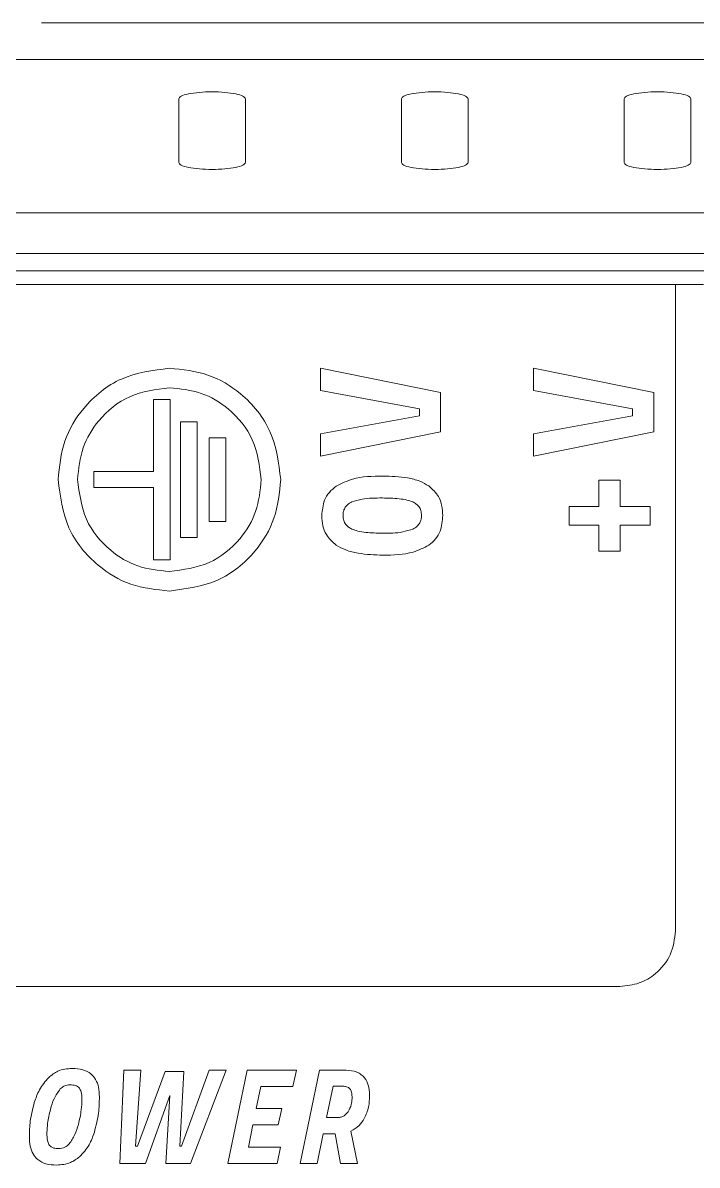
# Model space of a CAD drawing. Header units: millimetres. Extents: x 32696 to 36207, y 16706 to 17911.
# Drawn here: x 34756.67 to 34785.28, y 17543.55 to 17592.01 of the extents above; entities that cross this region are included whole.
import ezdxf

# ---------------------------------------------------------------- set-up
doc = ezdxf.new("R2010")
doc.units = ezdxf.units.MM
doc.header["$LTSCALE"] = 0.1
doc.layers.get('0').update_dxf_attribs({"lineweight": 20})

# ---------------------------------------------------------------- blocks, each defined once
blk = doc.blocks.new('CLP-XP352')
at = {"lineweight": 9}
for p, q in [((35078.924, 17413.414), (35024.794, 17413.414)), ((35079.728, 17412.757), (35023.989, 17412.757)), ((35027.259, 17410.906), (35027.259, 17412.05)), ((35028.459, 17412.05), (35028.459, 17410.906)), ((35031.259, 17410.906), (35031.259, 17412.05)), ((35032.459, 17412.05), (35032.459, 17410.906)), ((35035.259, 17410.906), (35035.259, 17412.05)), ((35036.459, 17412.05), (35036.459, 17410.906)), ((35018.266, 17410.005), (35226.922, 17410.005)), ((35018.266, 17409.271), (35226.922, 17409.271)), ((35018.544, 17408.964), (35226.644, 17408.964)), ((35036.184, 17408.714), (35018.594, 17408.714)), ((35036.184, 17408.714), (35036.184, 17397.114)), ((35036.684, 17408.714), (35036.184, 17408.714)), ((35031.964, 17406.776), (35029.805, 17407.214)), ((35029.805, 17407.214), (35029.805, 17406.812)), ((35035.793, 17406.776), (35033.634, 17407.214)), ((35033.634, 17407.214), (35033.634, 17406.812)), ((35029.805, 17406.812), (35031.583, 17406.485)), ((35033.634, 17406.812), (35035.412, 17406.485)), ((35027.105, 17406.653), (35026.805, 17406.653)), ((35026.805, 17406.653), (35026.805, 17405.356)), ((35027.105, 17403.774), (35027.105, 17406.653)), ((35031.964, 17406.069), (35031.964, 17406.776)), ((35035.793, 17406.069), (35035.793, 17406.776)), ((35031.583, 17406.485), (35031.583, 17406.36)), ((35035.412, 17406.485), (35035.412, 17406.36)), ((35027.591, 17406.253), (35027.291, 17406.253)), ((35027.291, 17406.253), (35027.291, 17404.174)), ((35027.591, 17404.174), (35027.591, 17406.253)), ((35031.583, 17406.36), (35029.805, 17406.033)), ((35035.412, 17406.36), (35033.634, 17406.033)), ((35029.805, 17405.631), (35031.964, 17406.069)), ((35029.805, 17406.033), (35029.805, 17405.631)), ((35033.634, 17405.631), (35035.793, 17406.069)), ((35033.634, 17406.033), (35033.634, 17405.631)), ((35028.107, 17405.963), (35027.807, 17405.963)), ((35027.807, 17405.963), (35027.807, 17404.463)), ((35028.107, 17404.463), (35028.107, 17405.963)), ((35026.805, 17405.356), (35025.733, 17405.356)), ((35025.733, 17405.356), (35025.733, 17405.07)), ((35035.186, 17405.204), (35034.805, 17405.204)), ((35034.805, 17405.204), (35034.805, 17404.73)), ((35035.186, 17404.73), (35035.186, 17405.204)), ((35025.733, 17405.07), (35026.805, 17405.07)), ((35026.805, 17405.07), (35026.805, 17403.774)), ((35034.805, 17404.73), (35034.272, 17404.73)), ((35034.272, 17404.73), (35034.272, 17404.398)), ((35035.726, 17404.73), (35035.186, 17404.73)), ((35035.726, 17404.398), (35035.726, 17404.73)), ((35027.807, 17404.463), (35028.107, 17404.463)), ((35034.272, 17404.398), (35034.805, 17404.398)), ((35034.805, 17404.398), (35034.805, 17403.929)), ((35035.186, 17404.398), (35035.726, 17404.398)), ((35035.186, 17403.929), (35035.186, 17404.398)), ((35027.291, 17404.174), (35027.591, 17404.174)), ((35026.805, 17403.774), (35027.105, 17403.774)), ((35034.805, 17403.929), (35035.186, 17403.929)), ((35035.184, 17396.114), (35017.594, 17396.114)), ((35026.273, 17394.613), (35026.204, 17392.934)), ((35026.579, 17394.613), (35026.273, 17394.613)), ((35026.486, 17393.248), (35026.579, 17394.613)), ((35027.017, 17394.589), (35026.517, 17393.248)), ((35027.354, 17394.589), (35027.017, 17394.589)), ((35027.281, 17393.248), (35027.354, 17394.589)), ((35027.809, 17394.613), (35027.312, 17393.248)), ((35027.47, 17392.934), (35028.115, 17394.613)), ((35028.115, 17394.613), (35027.809, 17394.613)), ((35028.489, 17394.613), (35028.143, 17392.934)), ((35029.374, 17394.613), (35028.489, 17394.613)), ((35029.312, 17394.317), (35029.374, 17394.613)), ((35029.788, 17394.613), (35029.44, 17392.934)), ((35030.222, 17394.613), (35029.788, 17394.613)), ((35028.653, 17393.922), (35028.735, 17394.317)), ((35028.735, 17394.317), (35029.312, 17394.317)), ((35030.034, 17394.322), (35029.917, 17393.759)), ((35030.205, 17394.322), (35030.034, 17394.322)), ((35026.661, 17392.934), (35027.099, 17394.154)), ((35027.099, 17394.154), (35027.026, 17392.934)), ((35029.11, 17393.922), (35028.653, 17393.922)), ((35029.048, 17393.626), (35029.11, 17393.922)), ((35029.917, 17393.759), (35030.114, 17393.759)), ((35028.511, 17393.23), (35028.593, 17393.626)), ((35028.593, 17393.626), (35029.048, 17393.626)), ((35030.473, 17392.934), (35030.351, 17393.514)), ((35029.746, 17392.934), (35029.857, 17393.468)), ((35029.857, 17393.468), (35030.067, 17393.468)), ((35030.067, 17393.468), (35030.167, 17392.934)), ((35026.517, 17393.248), (35026.486, 17393.248)), ((35027.312, 17393.248), (35027.281, 17393.248)), ((35029.09, 17393.23), (35028.511, 17393.23)), ((35029.03, 17392.934), (35029.09, 17393.23)), ((35026.204, 17392.934), (35026.661, 17392.934)), ((35027.026, 17392.934), (35027.47, 17392.934)), ((35028.143, 17392.934), (35029.03, 17392.934)), ((35029.44, 17392.934), (35029.746, 17392.934)), ((35030.167, 17392.934), (35030.473, 17392.934))]:
    blk.add_line(p, q, dxfattribs=at)
for points, knots in [([(35027.259, 17412.05), (35027.268, 17412.066), (35027.286, 17412.099), (35027.425, 17412.14), (35027.623, 17412.168), (35027.859, 17412.178), (35028.095, 17412.168), (35028.293, 17412.14), (35028.432, 17412.099), (35028.45, 17412.066), (35028.459, 17412.05)], [0, 0, 0, 0, 0.125, 0.25, 0.375, 0.5, 0.625, 0.75, 0.875, 1, 1, 1, 1]), ([(35031.259, 17412.05), (35031.268, 17412.066), (35031.286, 17412.099), (35031.425, 17412.14), (35031.623, 17412.168), (35031.859, 17412.178), (35032.095, 17412.168), (35032.293, 17412.14), (35032.432, 17412.099), (35032.45, 17412.066), (35032.459, 17412.05)], [0, 0, 0, 0, 0.125, 0.25, 0.375, 0.5, 0.625, 0.75, 0.875, 1, 1, 1, 1]), ([(35035.259, 17412.05), (35035.268, 17412.066), (35035.286, 17412.099), (35035.425, 17412.14), (35035.623, 17412.168), (35035.859, 17412.178), (35036.095, 17412.168), (35036.293, 17412.14), (35036.432, 17412.099), (35036.45, 17412.066), (35036.459, 17412.05)], [0, 0, 0, 0, 0.125, 0.25, 0.375, 0.5, 0.625, 0.75, 0.875, 1, 1, 1, 1]), ([(35028.459, 17410.906), (35028.45, 17410.89), (35028.431, 17410.857), (35028.293, 17410.816), (35028.094, 17410.788), (35027.86, 17410.778), (35027.624, 17410.788), (35027.425, 17410.816), (35027.286, 17410.857), (35027.268, 17410.89), (35027.259, 17410.906)], [0, 0, 0, 0, 0.125383, 0.250022, 0.374875, 0.499714, 0.624357, 0.749712, 0.87484, 1, 1, 1, 1]), ([(35032.459, 17410.906), (35032.45, 17410.89), (35032.431, 17410.857), (35032.293, 17410.816), (35032.094, 17410.788), (35031.86, 17410.778), (35031.624, 17410.788), (35031.425, 17410.816), (35031.286, 17410.857), (35031.268, 17410.89), (35031.259, 17410.906)], [0, 0, 0, 0, 0.1253829, 0.2500224, 0.3748746, 0.4997144, 0.6243573, 0.7497117, 0.8748399, 1, 1, 1, 1]), ([(35036.459, 17410.906), (35036.45, 17410.89), (35036.431, 17410.857), (35036.293, 17410.816), (35036.094, 17410.788), (35035.86, 17410.778), (35035.624, 17410.788), (35035.425, 17410.816), (35035.286, 17410.857), (35035.268, 17410.89), (35035.259, 17410.906)], [0, 0, 0, 0, 0.125383, 0.250022, 0.374875, 0.499714, 0.624357, 0.749712, 0.87484, 1, 1, 1, 1]), ([(35027.093, 17407.213), (35026.795, 17407.175), (35026.209, 17407.099), (35025.558, 17406.565), (35025.164, 17405.912), (35025.117, 17405.449), (35025.093, 17405.213)], [0, 0, 0, 0, 0.283707, 0.557916, 0.775023, 1, 1, 1, 1]), ([(35029.093, 17405.213), (35029.054, 17405.511), (35028.979, 17406.097), (35028.444, 17406.748), (35027.792, 17407.142), (35027.329, 17407.189), (35027.093, 17407.213)], [0, 0, 0, 0, 0.283707, 0.557916, 0.775023, 1, 1, 1, 1]), ([(35027.093, 17406.863), (35026.847, 17406.831), (35026.364, 17406.769), (35025.827, 17406.328), (35025.502, 17405.79), (35025.463, 17405.407), (35025.443, 17405.213)], [0, 0, 0, 0, 0.2837079, 0.5579156, 0.7750223, 1, 1, 1, 1]), ([(35028.743, 17405.213), (35028.711, 17405.459), (35028.649, 17405.942), (35028.208, 17406.479), (35027.669, 17406.804), (35027.287, 17406.843), (35027.093, 17406.863)], [0, 0, 0, 0, 0.283708, 0.557916, 0.775022, 1, 1, 1, 1]), ([(35025.093, 17405.213), (35025.132, 17404.915), (35025.207, 17404.329), (35025.742, 17403.678), (35026.394, 17403.284), (35026.857, 17403.237), (35027.093, 17403.213)], [0, 0, 0, 0, 0.283707, 0.557916, 0.775023, 1, 1, 1, 1]), ([(35025.443, 17405.213), (35025.475, 17404.967), (35025.537, 17404.484), (35025.978, 17403.947), (35026.517, 17403.622), (35026.899, 17403.583), (35027.093, 17403.563)], [0, 0, 0, 0, 0.283708, 0.557916, 0.775022, 1, 1, 1, 1]), ([(35027.093, 17403.213), (35027.391, 17403.252), (35027.977, 17403.328), (35028.628, 17403.862), (35029.022, 17404.514), (35029.069, 17404.977), (35029.093, 17405.213)], [0, 0, 0, 0, 0.283707, 0.557916, 0.775023, 1, 1, 1, 1]), ([(35027.093, 17403.563), (35027.339, 17403.595), (35027.822, 17403.657), (35028.359, 17404.098), (35028.684, 17404.637), (35028.723, 17405.019), (35028.743, 17405.213)], [0, 0, 0, 0, 0.283708, 0.557916, 0.775022, 1, 1, 1, 1]), ([(35030.927, 17405.276), (35030.741, 17405.274), (35030.447, 17405.271), (35030.186, 17405.144), (35030.09, 17405.097)], [0, 0, 0, 0, 0.635344, 1, 1, 1, 1]), ([(35031.753, 17405.099), (35031.699, 17405.13), (35031.58, 17405.198), (35031.299, 17405.264), (35031.075, 17405.271), (35030.927, 17405.276)], [0, 0, 0, 0, 0.217517, 0.479492, 1, 1, 1, 1]), ([(35030.09, 17405.097), (35030.046, 17405.062), (35029.959, 17404.992), (35029.851, 17404.811), (35029.838, 17404.661), (35029.83, 17404.567)], [0, 0, 0, 0, 0.275479, 0.542903, 1, 1, 1, 1]), ([(35032.002, 17404.567), (35031.998, 17404.629), (35031.992, 17404.746), (35031.923, 17404.943), (35031.817, 17405.04), (35031.753, 17405.099)], [0, 0, 0, 0, 0.304904, 0.579871, 1, 1, 1, 1]), ([(35030.368, 17404.811), (35030.342, 17404.796), (35030.291, 17404.769), (35030.241, 17404.706), (35030.215, 17404.637), (35030.212, 17404.592), (35030.211, 17404.568)], [0, 0, 0, 0, 0.292413, 0.55813, 0.769655, 1, 1, 1, 1]), ([(35030.918, 17404.883), (35030.794, 17404.883), (35030.607, 17404.884), (35030.429, 17404.829), (35030.368, 17404.811)], [0, 0, 0, 0, 0.658032, 1, 1, 1, 1]), ([(35031.465, 17404.811), (35031.43, 17404.823), (35031.35, 17404.852), (35031.165, 17404.878), (35031.017, 17404.881), (35030.918, 17404.883)], [0, 0, 0, 0, 0.20023, 0.460667, 1, 1, 1, 1]), ([(35031.621, 17404.569), (35031.619, 17404.599), (35031.615, 17404.656), (35031.578, 17404.727), (35031.526, 17404.778), (35031.486, 17404.799), (35031.465, 17404.811)], [0, 0, 0, 0, 0.288903, 0.553829, 0.766744, 1, 1, 1, 1]), ([(35029.83, 17404.567), (35029.834, 17404.505), (35029.84, 17404.388), (35029.914, 17404.19), (35030.024, 17404.094), (35030.09, 17404.036)], [0, 0, 0, 0, 0.300764, 0.574255, 1, 1, 1, 1]), ([(35030.211, 17404.568), (35030.213, 17404.538), (35030.217, 17404.481), (35030.255, 17404.409), (35030.307, 17404.357), (35030.348, 17404.335), (35030.37, 17404.324)], [0, 0, 0, 0, 0.287559, 0.552203, 0.765697, 1, 1, 1, 1]), ([(35031.465, 17404.326), (35031.491, 17404.34), (35031.542, 17404.369), (35031.591, 17404.432), (35031.617, 17404.501), (35031.619, 17404.546), (35031.621, 17404.569)], [0, 0, 0, 0, 0.292816, 0.559186, 0.77068, 1, 1, 1, 1]), ([(35031.753, 17404.034), (35031.795, 17404.07), (35031.879, 17404.14), (35031.982, 17404.322), (35031.994, 17404.472), (35032.002, 17404.567)], [0, 0, 0, 0, 0.2706635, 0.5374366, 1, 1, 1, 1]), ([(35030.37, 17404.324), (35030.405, 17404.311), (35030.486, 17404.282), (35030.671, 17404.256), (35030.819, 17404.253), (35030.919, 17404.251)], [0, 0, 0, 0, 0.2022414, 0.4631338, 1, 1, 1, 1]), ([(35030.919, 17404.251), (35031.042, 17404.25), (35031.228, 17404.25), (35031.405, 17404.306), (35031.465, 17404.326)], [0, 0, 0, 0, 0.657967, 1, 1, 1, 1]), ([(35030.09, 17404.036), (35030.146, 17404.005), (35030.268, 17403.936), (35030.553, 17403.87), (35030.778, 17403.862), (35030.927, 17403.857)], [0, 0, 0, 0, 0.220687, 0.483535, 1, 1, 1, 1]), ([(35030.927, 17403.857), (35031.112, 17403.859), (35031.402, 17403.861), (35031.66, 17403.988), (35031.753, 17404.034)], [0, 0, 0, 0, 0.639398, 1, 1, 1, 1]), ([(35036.184, 17397.114), (35036.164, 17396.965), (35036.126, 17396.672), (35035.859, 17396.347), (35035.533, 17396.15), (35035.301, 17396.126), (35035.184, 17396.114)], [0, 0, 0, 0, 0.283316, 0.558049, 0.775434, 1, 1, 1, 1]), ([(35025.346, 17394.643), (35025.257, 17394.635), (35025.1, 17394.62), (35024.978, 17394.522), (35024.925, 17394.479)], [0, 0, 0, 0, 0.565453, 1, 1, 1, 1]), ([(35025.836, 17394.129), (35025.833, 17394.188), (35025.829, 17394.295), (35025.777, 17394.441), (35025.682, 17394.558), (35025.53, 17394.633), (35025.411, 17394.639), (35025.346, 17394.643)], [0, 0, 0, 0, 0.215377, 0.396918, 0.561128, 0.761501, 1, 1, 1, 1]), ([(35030.575, 17394.501), (35030.551, 17394.52), (35030.502, 17394.561), (35030.381, 17394.605), (35030.285, 17394.61), (35030.222, 17394.613)], [0, 0, 0, 0, 0.240443, 0.504504, 1, 1, 1, 1]), ([(35030.688, 17394.147), (35030.685, 17394.227), (35030.681, 17394.357), (35030.604, 17394.461), (35030.575, 17394.501)], [0, 0, 0, 0, 0.6143134, 1, 1, 1, 1]), ([(35024.925, 17394.479), (35024.865, 17394.408), (35024.75, 17394.273), (35024.693, 17394.107), (35024.666, 17394.028)], [0, 0, 0, 0, 0.528747, 1, 1, 1, 1]), ([(35025.313, 17394.347), (35025.273, 17394.343), (35025.204, 17394.338), (35025.153, 17394.292), (35025.131, 17394.272)], [0, 0, 0, 0, 0.577654, 1, 1, 1, 1]), ([(35025.475, 17394.289), (35025.465, 17394.299), (35025.444, 17394.32), (35025.388, 17394.343), (35025.343, 17394.345), (35025.313, 17394.347)], [0, 0, 0, 0, 0.237408, 0.498343, 1, 1, 1, 1]), ([(35030.335, 17394.275), (35030.327, 17394.283), (35030.31, 17394.3), (35030.265, 17394.319), (35030.229, 17394.321), (35030.205, 17394.322)], [0, 0, 0, 0, 0.237412, 0.49865, 1, 1, 1, 1]), ([(35025.131, 17394.272), (35025.091, 17394.216), (35025.011, 17394.104), (35024.974, 17393.972), (35024.956, 17393.906)], [0, 0, 0, 0, 0.5040062, 1, 1, 1, 1]), ([(35025.458, 17393.635), (35025.478, 17393.722), (35025.514, 17393.873), (35025.519, 17394.028), (35025.521, 17394.095)], [0, 0, 0, 0, 0.569488, 1, 1, 1, 1]), ([(35025.521, 17394.095), (35025.521, 17394.139), (35025.52, 17394.207), (35025.487, 17394.267), (35025.475, 17394.289)], [0, 0, 0, 0, 0.636266, 1, 1, 1, 1]), ([(35025.745, 17393.498), (35025.774, 17393.612), (35025.828, 17393.819), (35025.833, 17394.033), (35025.836, 17394.129)], [0, 0, 0, 0, 0.547165, 1, 1, 1, 1]), ([(35030.303, 17393.865), (35030.326, 17393.906), (35030.366, 17393.979), (35030.371, 17394.063), (35030.373, 17394.1)], [0, 0, 0, 0, 0.557183, 1, 1, 1, 1]), ([(35030.373, 17394.1), (35030.372, 17394.139), (35030.37, 17394.191), (35030.352, 17394.249), (35030.341, 17394.267), (35030.335, 17394.275)], [0, 0, 0, 0, 0.653212, 0.842009, 1, 1, 1, 1]), ([(35030.593, 17393.742), (35030.623, 17393.81), (35030.681, 17393.939), (35030.686, 17394.08), (35030.688, 17394.147)], [0, 0, 0, 0, 0.526886, 1, 1, 1, 1]), ([(35024.666, 17394.028), (35024.637, 17393.918), (35024.586, 17393.718), (35024.58, 17393.511), (35024.577, 17393.418)], [0, 0, 0, 0, 0.550154, 1, 1, 1, 1]), ([(35024.956, 17393.906), (35024.936, 17393.822), (35024.902, 17393.685), (35024.895, 17393.544), (35024.892, 17393.488)], [0, 0, 0, 0, 0.607932, 1, 1, 1, 1]), ([(35030.114, 17393.759), (35030.135, 17393.76), (35030.177, 17393.763), (35030.247, 17393.795), (35030.282, 17393.838), (35030.303, 17393.865)], [0, 0, 0, 0, 0.281532, 0.549847, 1, 1, 1, 1]), ([(35030.351, 17393.514), (35030.404, 17393.545), (35030.502, 17393.602), (35030.564, 17393.698), (35030.593, 17393.742)], [0, 0, 0, 0, 0.536284, 1, 1, 1, 1]), ([(35024.892, 17393.488), (35024.893, 17393.436), (35024.895, 17393.368), (35024.918, 17393.291), (35024.933, 17393.269), (35024.94, 17393.259)], [0, 0, 0, 0, 0.661361, 0.847683, 1, 1, 1, 1]), ([(35025.291, 17393.285), (35025.329, 17393.339), (35025.404, 17393.447), (35025.44, 17393.573), (35025.458, 17393.635)], [0, 0, 0, 0, 0.5033182, 1, 1, 1, 1]), ([(35025.48, 17393.055), (35025.542, 17393.123), (35025.661, 17393.253), (35025.718, 17393.419), (35025.745, 17393.498)], [0, 0, 0, 0, 0.521748, 1, 1, 1, 1]), ([(35024.577, 17393.418), (35024.58, 17393.36), (35024.584, 17393.252), (35024.636, 17393.106), (35024.731, 17392.99), (35024.883, 17392.915), (35025.002, 17392.908), (35025.067, 17392.905)], [0, 0, 0, 0, 0.2153438, 0.3968708, 0.5610838, 0.7614752, 1, 1, 1, 1]), ([(35025.101, 17393.201), (35025.142, 17393.205), (35025.215, 17393.213), (35025.267, 17393.263), (35025.291, 17393.285)], [0, 0, 0, 0, 0.558826, 1, 1, 1, 1]), ([(35024.94, 17393.259), (35024.95, 17393.249), (35024.971, 17393.228), (35025.027, 17393.205), (35025.072, 17393.202), (35025.101, 17393.201)], [0, 0, 0, 0, 0.239428, 0.501145, 1, 1, 1, 1]), ([(35025.067, 17392.905), (35025.153, 17392.912), (35025.305, 17392.926), (35025.427, 17393.016), (35025.48, 17393.055)], [0, 0, 0, 0, 0.563373, 1, 1, 1, 1])]:
    blk.add_open_spline(points, degree=3, knots=knots, dxfattribs=at)

msp = doc.modelspace()

# ---------------------------------------------------------------- block references
at = {"xscale": 2.3625, "yscale": 2.3625, "zscale": 2.3625}
msp.add_blockref('CLP-XP352', (-47988.622, -23547.183), dxfattribs=at)

doc.saveas('drawing.dxf')
